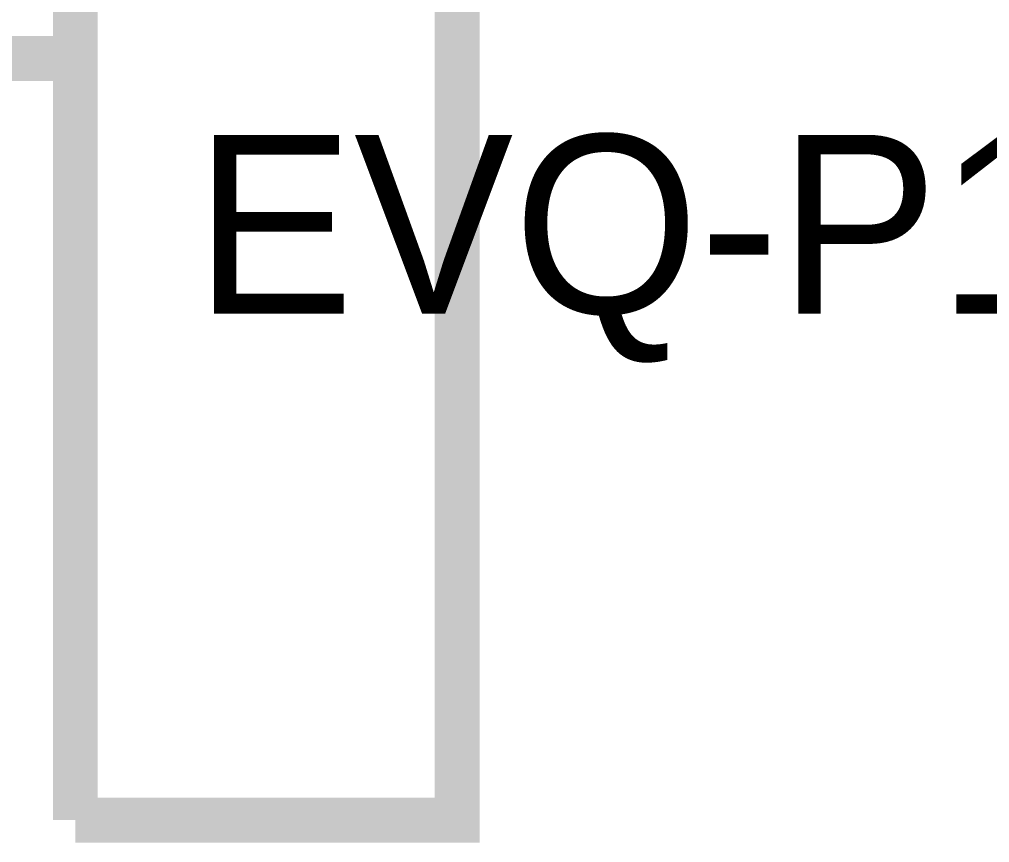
# Model space of a CAD drawing. Header units: inches. Extents: x 0 to 569, y 0 to 432.
# Drawn here: x 367.93 to 374.39, y 126.85 to 132.33 of the extents above; entities that cross this region are included whole.
import ezdxf

# ---------------------------------------------------------------- set-up
doc = ezdxf.new("R2010")
doc.units = ezdxf.units.IN
doc.layers.add('Sheet', color=255, linetype='Continuous')

msp = doc.modelspace()

# ---------------------------------------------------------------- linework, layer by layer
at = {"layer": 'Sheet'}
for points in [[(368.3, 132.0726, 0.2997, 0.2997, 0), (368.3, 137.1575, 0.2997, 0.2997, 0)], [(368.3, 127, 0.2997, 0.2997, 0), (370.8425, 127, 0.2997, 0.2997, 0), (370.8425, 137.1575, 0.2997, 0.2997, 0), (368.3, 137.1575, 0.2997, 0.2997, 0)], [(368.3, 134.615, 0.2997, 0.2997, 0), (368.3, 132.0726, 0.2997, 0.2997, 0)], [(368.3, 132.0726, 0.2997, 0.2997, 0), (365.7699, 132.0726, 0.2997, 0.2997, 0)], [(368.3, 132.0726, 0.2997, 0.2997, 0), (368.3, 127, 0.2997, 0.2997, 0)], [(368.3, 129.5301, 0.2997, 0.2997, 0), (368.3, 132.0726, 0.2997, 0.2997, 0)], [(368.3, 129.5301, 0.2997, 0.2997, 0), (368.3, 131.0556, 0.2997, 0.2997, 0)]]:
    msp.add_lwpolyline(points, format="xyseb", dxfattribs=at)

# ---------------------------------------------------------------- texts
msp.add_text('EVQ-P1905M', height=1.19063, dxfattribs=at).set_placement((369.0938, 130.3734))

doc.saveas('drawing.dxf')
